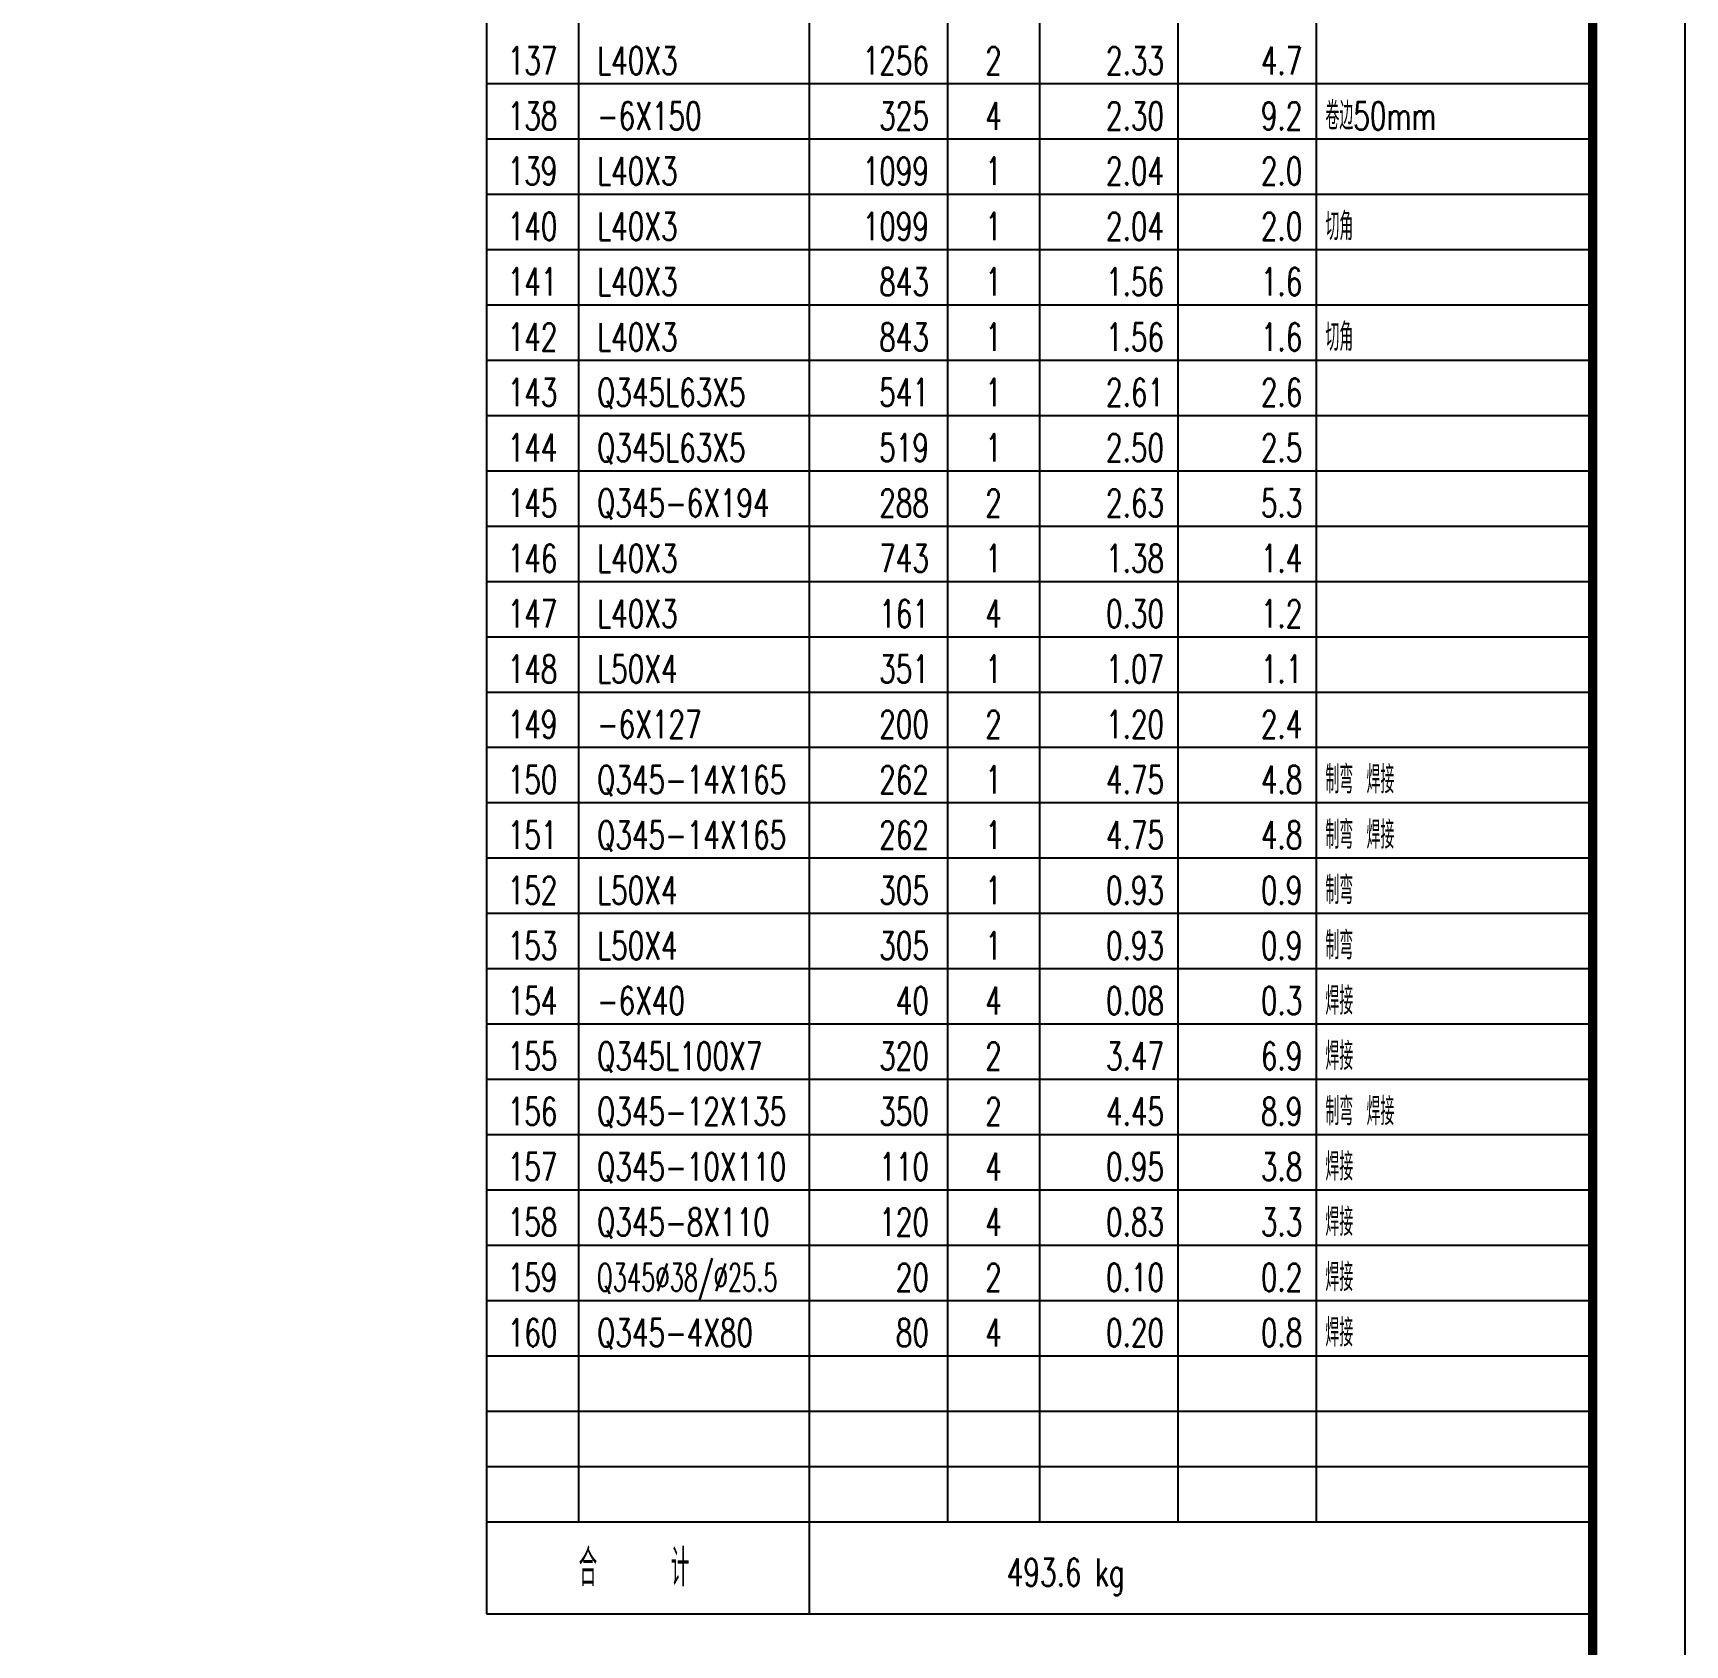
# Model space of a CAD drawing. Header units: millimetres. Extents: x 25940 to 26781, y -9515 to -8921.
# Drawn here: x 26601.5 to 26780.7, y -9352.6 to -9177.7 of the extents above; entities that cross this region are included whole.
import ezdxf
from ezdxf.enums import TextEntityAlignment as Align

# ---------------------------------------------------------------- set-up
doc = ezdxf.new("R2010")
doc.units = ezdxf.units.MM
doc.header["$LTSCALE"] = 10
doc.styles.get("Standard").update_dxf_attribs({"font": 'SIMPLEX.shx', "width": 0.7, "bigfont": 'gbhzfs.shx'})

# ---------------------------------------------------------------- blocks, each defined once
blk = doc.blocks.new('GWTKA1')
blk.add_line((22630.71416270315, -9171.875701341163), (22630.71416270315, -9765.875701341163))
at = {"const_width": 1}
blk.add_lwpolyline([(21814.71416270315, -9755.875701341163), (21814.71416270315, -9181.875701341163), (22620.71416270315, -9181.875701341163), (22620.71416270315, -9755.875701341163), (21814.71416270315, -9755.875701341163)], dxfattribs=at)

msp = doc.modelspace()

# ---------------------------------------------------------------- linework, layer by layer
for p, q in [((26650.68765397827, -8931.232796477798), (26650.68765397827, -9339.232796477798)), ((26770.68765397827, -8931.232796477798), (26770.68765397827, -9339.232796477798)), ((26660.68765397827, -8946.232796477798), (26660.68765397827, -9339.232796477798)), ((26685.68765397827, -8946.232796477798), (26685.68765397827, -9339.232796477798)), ((26700.68765397827, -8946.232796477798), (26700.68765397827, -9339.232796477798)), ((26710.68765397827, -8946.232796477798), (26710.68765397827, -9339.232796477798)), ((26740.68765397827, -8946.232796477798), (26740.68765397827, -9339.232796477798)), ((26725.68765397827, -8953.732796477798), (26725.68765397827, -9339.232796477798)), ((26650.68765397827, -9183.232796477798), (26770.68765397827, -9183.232796477798)), ((26650.68765397827, -9189.232796477798), (26770.68765397827, -9189.232796477798)), ((26650.68765397827, -9195.232796477798), (26770.68765397827, -9195.232796477798)), ((26650.68765397827, -9201.232796477798), (26770.68765397827, -9201.232796477798)), ((26650.68765397827, -9207.232796477798), (26770.68765397827, -9207.232796477798)), ((26650.68765397827, -9213.232796477798), (26770.68765397827, -9213.232796477798)), ((26650.68765397827, -9219.232796477798), (26770.68765397827, -9219.232796477798)), ((26650.68765397827, -9225.232796477798), (26770.68765397827, -9225.232796477798)), ((26650.68765397827, -9231.232796477798), (26770.68765397827, -9231.232796477798)), ((26650.68765397827, -9237.232796477798), (26770.68765397827, -9237.232796477798)), ((26650.68765397827, -9243.232796477798), (26770.68765397827, -9243.232796477798)), ((26650.68765397827, -9249.232796477798), (26770.68765397827, -9249.232796477798)), ((26650.68765397827, -9255.232796477798), (26770.68765397827, -9255.232796477798)), ((26650.68765397827, -9261.232796477798), (26770.68765397827, -9261.232796477798)), ((26650.68765397827, -9267.232796477798), (26770.68765397827, -9267.232796477798)), ((26650.68765397827, -9273.232796477798), (26770.68765397827, -9273.232796477798)), ((26650.68765397827, -9279.232796477798), (26770.68765397827, -9279.232796477798)), ((26650.68765397827, -9285.232796477798), (26770.68765397827, -9285.232796477798)), ((26650.68765397827, -9291.232796477798), (26770.68765397827, -9291.232796477798)), ((26650.68765397827, -9297.232796477798), (26770.68765397827, -9297.232796477798)), ((26650.68765397827, -9303.232796477798), (26770.68765397827, -9303.232796477798)), ((26650.68765397827, -9309.232796477798), (26770.68765397827, -9309.232796477798)), ((26650.68765397827, -9315.232796477798), (26770.68765397827, -9315.232796477798)), ((26650.68765397827, -9321.232796477798), (26770.68765397827, -9321.232796477798)), ((26650.68765397827, -9327.232796477798), (26770.68765397827, -9327.232796477798)), ((26650.68765397827, -9333.232796477798), (26770.68765397827, -9333.232796477798)), ((26650.68765397827, -9339.232796477798), (26650.68765397827, -9349.232796477798)), ((26650.68765397827, -9339.232796477798), (26770.68765397827, -9339.232796477798)), ((26685.68765397827, -9339.232796477798), (26685.68765397827, -9349.232796477798)), ((26770.68765397827, -9339.232796477798), (26770.68765397827, -9349.232796477798)), ((26650.68765397827, -9349.232796477798), (26770.68765397827, -9349.232796477798))]:
    msp.add_line(p, q)

# ---------------------------------------------------------------- block references
msp.add_blockref('GWTKA1', (4149.973491275119, 250.6429048633654))

# ---------------------------------------------------------------- texts
at = {"width": 0.7}
for s, p in [('137', (26655.68765397827, -9182.232796477798)), ('2', (26705.68765397827, -9182.232796477798)), ('138', (26655.68765397827, -9188.232796477798)), ('4', (26705.68765397827, -9188.232796477798)), ('139', (26655.68765397827, -9194.232796477798)), ('1', (26705.68765397827, -9194.232796477798)), ('140', (26655.68765397827, -9200.232796477798)), ('1', (26705.68765397827, -9200.232796477798)), ('141', (26655.68765397827, -9206.232796477798)), ('1', (26705.68765397827, -9206.232796477798)), ('142', (26655.68765397827, -9212.232796477798)), ('1', (26705.68765397827, -9212.232796477798)), ('143', (26655.68765397827, -9218.232796477798)), ('1', (26705.68765397827, -9218.232796477798)), ('144', (26655.68765397827, -9224.232796477798)), ('1', (26705.68765397827, -9224.232796477798)), ('145', (26655.68765397827, -9230.232796477798)), ('2', (26705.68765397827, -9230.232796477798)), ('146', (26655.68765397827, -9236.232796477798)), ('1', (26705.68765397827, -9236.232796477798)), ('147', (26655.68765397827, -9242.232796477798)), ('4', (26705.68765397827, -9242.232796477798)), ('148', (26655.68765397827, -9248.232796477798)), ('1', (26705.68765397827, -9248.232796477798)), ('149', (26655.68765397827, -9254.232796477798)), ('2', (26705.68765397827, -9254.232796477798)), ('150', (26655.68765397827, -9260.232796477798)), ('1', (26705.68765397827, -9260.232796477798)), ('151', (26655.68765397827, -9266.232796477798)), ('1', (26705.68765397827, -9266.232796477798)), ('152', (26655.68765397827, -9272.232796477798)), ('1', (26705.68765397827, -9272.232796477798)), ('153', (26655.68765397827, -9278.232796477798)), ('1', (26705.68765397827, -9278.232796477798)), ('154', (26655.68765397827, -9284.232796477798)), ('4', (26705.68765397827, -9284.232796477798)), ('155', (26655.68765397827, -9290.232796477798)), ('2', (26705.68765397827, -9290.232796477798)), ('156', (26655.68765397827, -9296.232796477798)), ('2', (26705.68765397827, -9296.232796477798)), ('157', (26655.68765397827, -9302.232796477798)), ('4', (26705.68765397827, -9302.232796477798)), ('158', (26655.68765397827, -9308.232796477798)), ('4', (26705.68765397827, -9308.232796477798)), ('159', (26655.68765397827, -9314.232796477798)), ('2', (26705.68765397827, -9314.232796477798)), ('160', (26655.68765397827, -9320.232796477798)), ('4', (26705.68765397827, -9320.232796477798))]:
    msp.add_text(s, height=3, dxfattribs=at).set_placement(p, align=Align.CENTER)
for s, height, width, p in [('L40X3', 3, 0.7, (26662.68765397827, -9182.232796477798)), ('-6X150', 3, 0.7, (26662.68765397827, -9188.232796477798)), ('\\M+5BEED\\M+5B1DF50mm', 3, 0.7, (26741.68765397827, -9188.232796477798)), ('L40X3', 3, 0.7, (26662.68765397827, -9194.232796477798)), ('\\M+5C7D0\\M+5BDC7', 3, 0.7, (26741.68765397827, -9200.232796477798)), ('L40X3', 3, 0.7, (26662.68765397827, -9200.232796477798)), ('L40X3', 3, 0.7, (26662.68765397827, -9206.232796477798)), ('L40X3', 3, 0.7, (26662.68765397827, -9212.232796477798)), ('\\M+5C7D0\\M+5BDC7', 3, 0.7, (26741.68765397827, -9212.232796477798)), ('Q345L63X5', 3, 0.7, (26662.68765397827, -9218.232796477798)), ('Q345L63X5', 3, 0.7, (26662.68765397827, -9224.232796477798)), ('Q345-6X194', 3, 0.7, (26662.68765397827, -9230.232796477798)), ('L40X3', 3, 0.7, (26662.68765397827, -9236.232796477798)), ('L40X3', 3, 0.7, (26662.68765397827, -9242.232796477798)), ('L50X4', 3, 0.7, (26662.68765397827, -9248.232796477798)), ('-6X127', 3, 0.7, (26662.68765397827, -9254.232796477798)), ('Q345-14X165', 3, 0.7, (26662.68765397827, -9260.232796477798)), ('\\M+5D6C6\\M+5CDE4 \\M+5BAB8\\M+5BDD3', 3, 0.7, (26741.68765397827, -9260.232796477798)), ('Q345-14X165', 3, 0.7, (26662.68765397827, -9266.232796477798)), ('\\M+5D6C6\\M+5CDE4 \\M+5BAB8\\M+5BDD3', 3, 0.7, (26741.68765397827, -9266.232796477798)), ('L50X4', 3, 0.7, (26662.68765397827, -9272.232796477798)), ('\\M+5D6C6\\M+5CDE4', 3, 0.7, (26741.68765397827, -9272.232796477798)), ('L50X4', 3, 0.7, (26662.68765397827, -9278.232796477798)), ('\\M+5D6C6\\M+5CDE4', 3, 0.7, (26741.68765397827, -9278.232796477798)), ('-6X40', 3, 0.7, (26662.68765397827, -9284.232796477798)), ('\\M+5BAB8\\M+5BDD3', 3, 0.7, (26741.68765397827, -9284.232796477798)), ('Q345L100X7', 3, 0.7, (26662.68765397827, -9290.232796477798)), ('\\M+5BAB8\\M+5BDD3', 3, 0.7, (26741.68765397827, -9290.232796477798)), ('Q345-12X135', 3, 0.7, (26662.68765397827, -9296.232796477798)), ('\\M+5D6C6\\M+5CDE4 \\M+5BAB8\\M+5BDD3', 3, 0.7, (26741.68765397827, -9296.232796477798)), ('Q345-10X110', 3, 0.7, (26662.68765397827, -9302.232796477798)), ('\\M+5BAB8\\M+5BDD3', 3, 0.7, (26741.68765397827, -9302.232796477798)), ('Q345-8X110', 3, 0.7, (26662.68765397827, -9308.232796477798)), ('\\M+5BAB8\\M+5BDD3', 3, 0.7, (26741.68765397827, -9308.232796477798)), ('Q345%%C38/%%C25.5', 3, 0.6, (26662.68765397827, -9314.232796477798)), ('\\M+5BAB8\\M+5BDD3', 3, 0.7, (26741.68765397827, -9314.232796477798)), ('\\M+5BAB8\\M+5BDD3', 3, 0.7, (26741.68765397827, -9320.232796477798)), ('Q345-4X80', 3, 0.7, (26662.68765397827, -9320.232796477798)), ('\\M+5BACF', 4, 0.7, (26660.68765397827, -9346.232796477798)), ('\\M+5BCC6', 4, 0.7, (26670.68765397827, -9346.232796477798)), (' 493.6 kg', 3, 0.7, (26705.68765397827, -9346.232796477798))]:
    msp.add_text(s, height=height, dxfattribs=dict(width=width)).set_placement(p)
for s, p in [('1256', (26698.68765397827, -9182.232796477798)), ('2.33', (26724.18765397827, -9182.232796477798)), ('4.7', (26739.18765397827, -9182.232796477798)), ('325', (26698.68765397827, -9188.232796477798)), ('2.30', (26724.18765397827, -9188.232796477798)), ('9.2', (26739.18765397827, -9188.232796477798)), ('1099', (26698.68765397827, -9194.232796477798)), ('2.04', (26724.18765397827, -9194.232796477798)), ('2.0', (26739.18765397827, -9194.232796477798)), ('1099', (26698.68765397827, -9200.232796477798)), ('2.04', (26724.18765397827, -9200.232796477798)), ('2.0', (26739.18765397827, -9200.232796477798)), ('843', (26698.68765397827, -9206.232796477798)), ('1.56', (26724.18765397827, -9206.232796477798)), ('1.6', (26739.18765397827, -9206.232796477798)), ('843', (26698.68765397827, -9212.232796477798)), ('1.56', (26724.18765397827, -9212.232796477798)), ('1.6', (26739.18765397827, -9212.232796477798)), ('541', (26698.68765397827, -9218.232796477798)), ('2.61', (26724.18765397827, -9218.232796477798)), ('2.6', (26739.18765397827, -9218.232796477798)), ('519', (26698.68765397827, -9224.232796477798)), ('2.50', (26724.18765397827, -9224.232796477798)), ('2.5', (26739.18765397827, -9224.232796477798)), ('288', (26698.68765397827, -9230.232796477798)), ('2.63', (26724.18765397827, -9230.232796477798)), ('5.3', (26739.18765397827, -9230.232796477798)), ('743', (26698.68765397827, -9236.232796477798)), ('1.38', (26724.18765397827, -9236.232796477798)), ('1.4', (26739.18765397827, -9236.232796477798)), ('161', (26698.68765397827, -9242.232796477798)), ('0.30', (26724.18765397827, -9242.232796477798)), ('1.2', (26739.18765397827, -9242.232796477798)), ('351', (26698.68765397827, -9248.232796477798)), ('1.07', (26724.18765397827, -9248.232796477798)), ('1.1', (26739.18765397827, -9248.232796477798)), ('200', (26698.68765397827, -9254.232796477798)), ('1.20', (26724.18765397827, -9254.232796477798)), ('2.4', (26739.18765397827, -9254.232796477798)), ('262', (26698.68765397827, -9260.232796477798)), ('4.75', (26724.18765397827, -9260.232796477798)), ('4.8', (26739.18765397827, -9260.232796477798)), ('262', (26698.68765397827, -9266.232796477798)), ('4.75', (26724.18765397827, -9266.232796477798)), ('4.8', (26739.18765397827, -9266.232796477798)), ('305', (26698.68765397827, -9272.232796477798)), ('0.93', (26724.18765397827, -9272.232796477798)), ('0.9', (26739.18765397827, -9272.232796477798)), ('305', (26698.68765397827, -9278.232796477798)), ('0.93', (26724.18765397827, -9278.232796477798)), ('0.9', (26739.18765397827, -9278.232796477798)), ('40', (26698.68765397827, -9284.232796477798)), ('0.08', (26724.18765397827, -9284.232796477798)), ('0.3', (26739.18765397827, -9284.232796477798)), ('320', (26698.68765397827, -9290.232796477798)), ('3.47', (26724.18765397827, -9290.232796477798)), ('6.9', (26739.18765397827, -9290.232796477798)), ('350', (26698.68765397827, -9296.232796477798)), ('4.45', (26724.18765397827, -9296.232796477798)), ('8.9', (26739.18765397827, -9296.232796477798)), ('110', (26698.68765397827, -9302.232796477798)), ('0.95', (26724.18765397827, -9302.232796477798)), ('3.8', (26739.18765397827, -9302.232796477798)), ('120', (26698.68765397827, -9308.232796477798)), ('0.83', (26724.18765397827, -9308.232796477798)), ('3.3', (26739.18765397827, -9308.232796477798)), ('20', (26698.68765397827, -9314.232796477798)), ('0.10', (26724.18765397827, -9314.232796477798)), ('0.2', (26739.18765397827, -9314.232796477798)), ('80', (26698.68765397827, -9320.232796477798)), ('0.20', (26724.18765397827, -9320.232796477798)), ('0.8', (26739.18765397827, -9320.232796477798))]:
    msp.add_text(s, height=3, dxfattribs=at).set_placement(p, align=Align.RIGHT)

doc.saveas('drawing.dxf')
